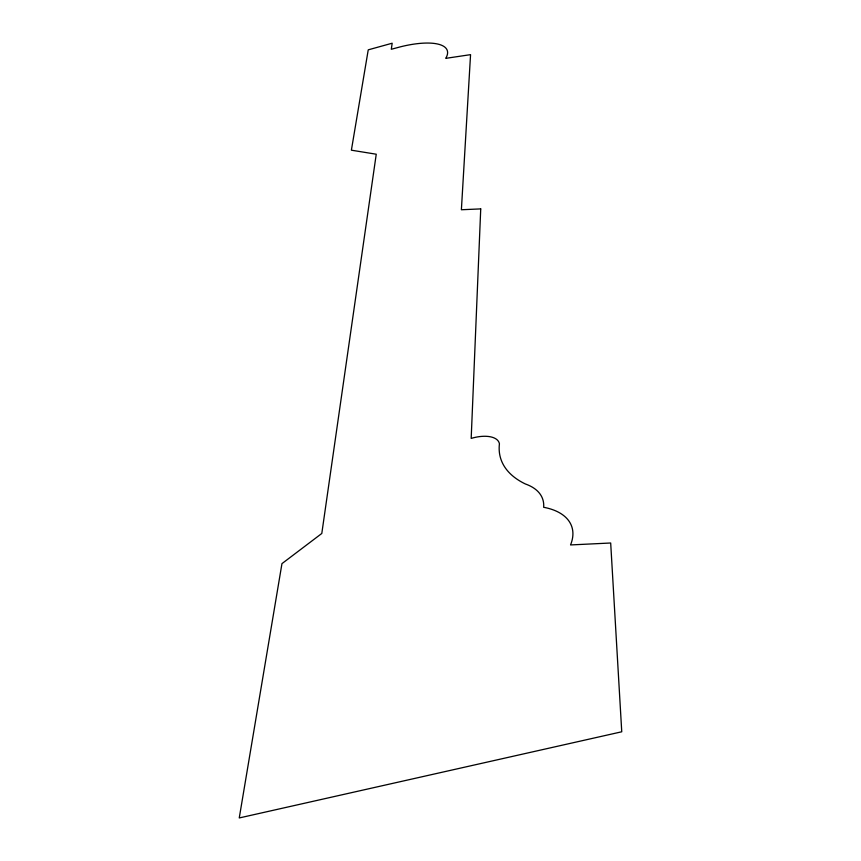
<?xml version="1.0" encoding="UTF-8"?>
<svg xmlns="http://www.w3.org/2000/svg" width="861" height="861" viewBox="0 0 861 861"><rect width="100%" height="100%" fill="white"/><g stroke="black" fill="none" stroke-linecap="round" stroke-linejoin="round"><path stroke-width="1.29" d="M480.729 208.9L471.182 438.4A27.444 13.389 -19.2 0 1 499.423 443.845A136.092 67.147 -16.9 0 0 525.49 484.022A71.646 36.819 -19.6 0 1 543.657 507.29A76.586 40.413 -19.4 0 1 570.542 544.938L610.686 543L621.75 731.785L239.25 817.95L281.956 563.632L321.799 533.465L376.246 154.216L351.385 150.191L368.239 49.841L392.175 43.222L391.303 49.271L400.634 46.774A56.051 18.899 -18.6 0 1 445.729 58.354L470.558 54.652L461.388 209.75L480.729 208.9"/></g></svg>
